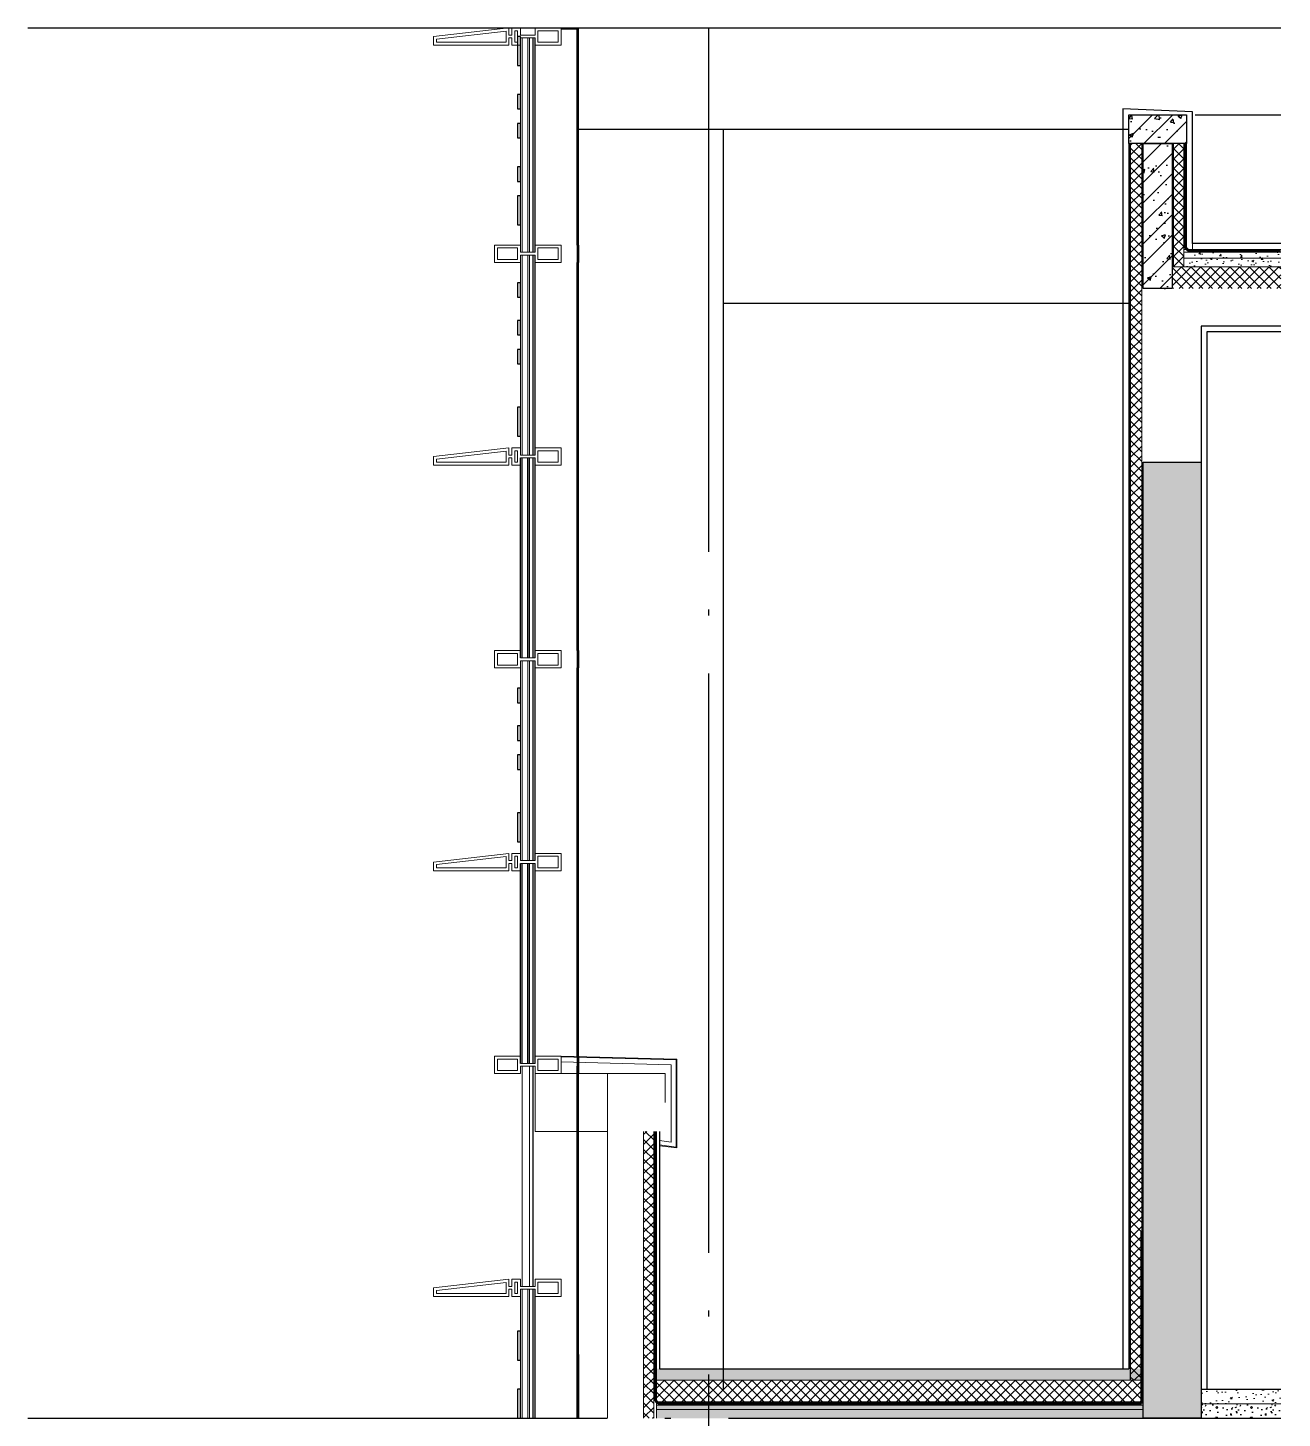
# Model space of a CAD drawing. Extents: x 1147314 to 1218578, y -272074 to -241968.
# Drawn here: x 1182139 to 1186470, y -251393 to -246593 of the extents above; entities that cross this region are included whole.
import ezdxf

# ---------------------------------------------------------------- set-up
doc = ezdxf.new("R2010")
doc.units = 0
doc.header["$LTSCALE"] = 1000
doc.header["$MEASUREMENT"] = 0
doc.linetypes.add('230303生产综合楼-平面图_t8$0$DOTE', pattern=[2.42, 2, -0.2, 0.02, -0.2])
doc.linetypes.add('DASH', pattern=[0.35, 0.25, -0.1])
for name, color, linetype in [('A-DOOR-FIRE', 4, 'Continuous'), ('A-SECT-SURF', 6, 'Continuous'), ('A-看线', 115, 'Continuous'), ('DOTE', 1, 'Continuous'), ('LY_MC_section A', 140, 'Continuous'), ('PUB_HATCH', 8, 'Continuous'), ('SURFACE', 6, 'Continuous'), ('WALL', 255, 'Continuous'), ('墙身保温', 21, 'Continuous'), ('墙身抹灰', 6, 'Continuous')]:
    doc.layers.add(name, color=color, linetype=linetype)
for name, color, linetype, lineweight in [('A-WALL-INSL', 241, 'Continuous', 0), ('WALL-CURT-GLAZ', 120, 'Continuous', 0), ('WALL-CURT-METL', 211, 'Continuous', 0), ('墙身分层线', 253, 'Continuous', 18)]:
    doc.layers.add(name, color=color, linetype=linetype, lineweight=lineweight)

# ---------------------------------------------------------------- blocks, each defined once
blk = doc.blocks.new('A$C42b86bd6')
at = {"layer": 'A-看线'}
for points in [[(286, 0), (286, -60)], [(290, 0), (290, -60)]]:
    blk.add_lwpolyline(points, dxfattribs=at)
at = {"layer": 'WALL-CURT-METL'}
for points in [[(230, -60), (230, 0), (140, 0), (140, -25), (90, -25), (90, 0), (0, 0), (0, -60), (90, -60), (90, -35), (140, -35), (140, -60)], [(80, -25), (80, -10), (10, -10), (10, -50), (80, -50)], [(220, -50), (220, -10), (150, -10), (150, -35), (150, -50)]]:
    blk.add_lwpolyline(points, close=True, dxfattribs=at)
blk = doc.blocks.new('A$C37e4a2ef')
at = {"layer": 'A-看线'}
for points in [[(196, -60), (196, 0)], [(200, -60), (200, 0)]]:
    blk.add_lwpolyline(points, dxfattribs=at)
at = {"layer": 'WALL-CURT-METL'}
for points in [[(140, -60), (50, -60), (50, -35), (0, -35), (0, -60), (-30, -60), (-30, -35), (-40, -35), (-40, -60), (-300, -60), (-300, -30), (-40, 0), (-40, -25), (-30, -25), (-30, 0), (0, 0), (0, -25), (50, -25), (50, 0), (140, 0)], [(-50, -50), (-50, -11.2), (-290, -38.9), (-290, -50)], [(-20, -10), (-10, -10), (-10, -50), (-20, -50)], [(130, -25), (130, -10), (60, -10), (60, -50), (130, -50)]]:
    blk.add_lwpolyline(points, close=True, dxfattribs=at)
blk = doc.blocks.new('A$C827e71c0')
at = {"layer": 'A-DOOR-FIRE'}
blk.add_blockref('A$C42b86bd6', (-90, 0), dxfattribs=at)
blk = doc.blocks.new('A$Cb5ae1680')
at = {"layer": 'A-看线'}
for points in [[(44, 0), (44, 690)], [(50, 0), (50, 690)], [(196, 25), (196, 665)], [(200, 25), (200, 665)]]:
    blk.add_lwpolyline(points, dxfattribs=at)
at = {"layer": 'LY_MC_section A'}
for points in [[(0, 0), (0, 690)], [(6, 0), (6, 690)], [(25, 0), (25, 690)], [(31, 0), (31, 690)]]:
    blk.add_lwpolyline(points, dxfattribs=at)
blk = doc.blocks.new('A$C071d96ed')
at = {"layer": 'A-看线'}
for points in [[(44, -690), (44, 0)], [(50, -690), (50, 0)], [(196, -665), (196, -25)], [(200, -665), (200, -25)]]:
    blk.add_lwpolyline(points, dxfattribs=at)
at = {"layer": 'WALL-CURT-GLAZ'}
for p, q in [((0, -690), (0, 0)), ((6, -690), (6, 0)), ((25, -690), (25, 0)), ((31, -690), (31, 0))]:
    blk.add_line(p, q, dxfattribs=at)
blk = doc.blocks.new('A$C38d1714a')
at = {"layer": 'A-WALL-INSL'}
blk.add_lwpolyline([(0, 0), (250, 0), (250, -200), (0, -200)], close=True, dxfattribs=at)

msp = doc.modelspace()

# ---------------------------------------------------------------- hatches: boundary and pattern name
at = {"layer": 'PUB_HATCH'}
h = msp.add_hatch(dxfattribs=at)
h.set_pattern_fill('钢筋混凝土', color=256, scale=20, style=0)
h.set_pattern_definition([(45, (23594.324, -61291.733), (-35.355339, 35.355339), []), (50, (23594.32, -61291.73), (143.452037, -12.550427), [15, -165]), (355, (23594.32, -61291.73), (-27.750267, 150.438427), [12, -132]), (100.4514, (23606.28, -61292.78), (115.701876, 137.887908), [12.748038, -140.228422]), (46.1842, (23594.32, -61251.73), (213.44821, -33.103803), [22.5, -247.5]), (96.6356, (23612.11, -61254.5), (186.93254, 194.823574), [19.122058, -210.3426]), (351.1842, (23594.32, -61251.73), (186.93239, 194.82372), [18, -198]), (21, (23614.32, -61261.73), (119.38141, -80.523778), [15, -165]), (326, (23614.32, -61261.73), (48.663066, 145.030009), [12, -132]), (71.4514, (23624.27, -61268.44), (168.044526, 64.5061), [12.748038, -140.228422]), (37.5, (23594.324, -61291.733), (2.431971, 66.5787708), [0, -130.4, 0, -134, 0, -132.5]), (7.5, (23594.32, -61291.73), (52.6139075, 78.8823424), [0, -76.4, 0, -127.4, 0, -50.5]), (327.5, (23549.724, -61291.733), (106.7644872, -4.5109743), [0, -50, 0, -156, 0, -207]), (317.5, (23529.72, -61291.73), (116.637234, 20.0209965), [0, -65, 0, -103.6, 0, -147])])
h.paths.add_polyline_path([(1185940.1, -246892.7), (1186140.1, -246892.7), (1186140.1, -246992.5), (1185940.1, -246992.5)])
h = msp.add_hatch(dxfattribs=at)
h.set_pattern_fill('钢筋混凝土', color=256, scale=20, style=0)
h.set_pattern_definition([(45, (23594.32, -61291.733), (-35.355339, 35.355339), []), (50, (23594.32, -61291.73), (143.452037, -12.550427), [15, -165]), (355, (23594.32, -61291.73), (-27.750267, 150.438427), [12, -132]), (100.4514, (23606.27, -61292.78), (115.701876, 137.887908), [12.748038, -140.228422]), (46.1842, (23594.32, -61251.73), (213.44821, -33.103803), [22.5, -247.5]), (96.6356, (23612.1, -61254.5), (186.93254, 194.823574), [19.122058, -210.3426]), (351.1842, (23594.32, -61251.73), (186.93239, 194.82372), [18, -198]), (21, (23614.32, -61261.73), (119.38141, -80.523778), [15, -165]), (326, (23614.32, -61261.73), (48.663066, 145.030009), [12, -132]), (71.4514, (23624.27, -61268.44), (168.044526, 64.5061), [12.748038, -140.228422]), (37.5, (23594.32, -61291.733), (2.431971, 66.5787708), [0, -130.4, 0, -134, 0, -132.5]), (7.5, (23594.32, -61291.73), (52.6139075, 78.8823424), [0, -76.4, 0, -127.4, 0, -50.5]), (327.5, (23549.72, -61291.733), (106.7644872, -4.5109743), [0, -50, 0, -156, 0, -207]), (317.5, (23529.72, -61291.73), (116.637234, 20.0209965), [0, -65, 0, -103.6, 0, -147])])
h.paths.add_polyline_path([(1185940.1, -246892.7), (1186140.1, -246892.7), (1186140.1, -246992.5), (1185940.1, -246992.5)])
h = msp.add_hatch(dxfattribs=at)
h.set_pattern_fill('钢筋混凝土', color=256, scale=20, style=0)
h.set_pattern_definition([(45, (-1019406.714, 123325.574), (-35.3553391, 35.3553391), []), (50, (-1019406.71, 123325.57), (143.4520365, -12.550427), [15, -165]), (355, (-1019406.71, 123325.57), (-27.750267, 150.438427), [12, -132]), (100.4514, (-1019394.76, 123324.53), (115.701876, 137.887908), [12.748038, -140.228422]), (46.1842, (-1019406.71, 123365.57), (213.44821, -33.103803), [22.5, -247.5]), (96.6356, (-1019388.93, 123362.82), (186.932541, 194.823574), [19.122058, -210.3426]), (351.1842, (-1019406.71, 123365.57), (186.93239, 194.82372), [18, -198]), (21, (-1019386.71, 123355.57), (119.3814104, -80.523778), [15, -165]), (326, (-1019386.71, 123355.57), (48.663066, 145.030009), [12, -132]), (71.4514, (-1019376.77, 123348.86), (168.044526, 64.506099), [12.748038, -140.228422]), (37.5, (-1019406.714, 123325.574), (2.4319711, 66.5787708), [0, -130.4, 0, -134, 0, -132.5]), (7.5, (-1019406.714, 123325.574), (52.6139075, 78.8823424), [0, -76.4, 0, -127.4, 0, -50.5]), (327.5, (-1019451.314, 123325.574), (106.7644872, -4.5109743), [0, -50, 0, -156, 0, -207]), (317.5, (-1019471.31, 123325.57), (116.637234, 20.0209965), [0, -65, 0, -103.6, 0, -147])])
h.paths.add_polyline_path([(1185990.1, -246992.5), (1186090.1, -246992.5), (1186090.1, -247492.7), (1185990.1, -247492.7)])
h = msp.add_hatch(dxfattribs=at)
h.set_pattern_fill('加气混凝土', color=256, scale=20, style=0)
h.set_pattern_definition([(0, (-1019335.9, 118422.37), (120, 240), [0, -240]), (0, (-1019476.3, 118389.97), (120, 240), [0, -240]), (0, (-1019398.3, 118387.57), (120, 240), [0, -240]), (0, (-1019313.1, 118458.37), (120, 240), [0, -240]), (0, (-1019412.7, 118375.57), (120, 240), [0, -240]), (0, (-1019289.1, 118609.57), (120, 240), [0, -240]), (0, (-1019362.3, 118590.37), (120, 240), [0, -240]), (0, (-1019323.9, 118560.37), (120, 240), [0, -240]), (0, (-1019519.5, 118555.57), (120, 240), [0, -240]), (0, (-1019401.9, 118544.77), (120, 240), [0, -240]), (0, (-1019447.5, 118483.57), (120, 240), [0, -240]), (0, (-1019445.1, 118393.57), (120, 240), [0, -240]), (0, (-1019355.1, 118383.97), (120, 240), [0, -240]), (0, (-1019289.1, 118489.57), (120, 240), [0, -240]), (0, (-1019513.5, 118452.37), (120, 240), [0, -240]), (0, (-1019493.1, 118493.17), (120, 240), [0, -240]), (0, (-1019399.5, 118476.37), (120, 240), [0, -240]), (0, (-1019433.1, 118441.57), (120, 240), [0, -240]), (0, (-1019452.3, 118520.77), (120, 240), [0, -240]), (0, (-1019422.3, 118610.77), (120, 240), [0, -240]), (0, (-1019503.9, 118401.97), (120, 240), [0, -240]), (0, (-1019371.9, 118561.57), (120, 240), [0, -240]), (0, (-1019483.5, 118565.17), (120, 240), [0, -240]), (0, (-1019502.7, 118596.37), (120, 240), [0, -240]), (130.601294, (-1019303.854, 118534.425), (-599.99999337, 720.00000315), [10.536622, -4414.8444]), (18.4349488, (-1019320.997, 118538.996), (599.9999978, 239.9999982), [10.842096, -1507.05116]), (90, (-1019321, 118528.71), (120, 240), [10.285714, -469.71426]), (161.565051, (-1019310.71, 118525.282), (-600.000003, 239.9999821), [10.842096, -1507.05116]), (53.1301023, (-1019310.71, 118525.28), (120.0000002, 239.9999999), [11.428572, -1188.5714]), (135, (-1019301.57, 118403), (-120.0000145, 239.9999838), [9.697464, -669.12504]), (45, (-1019315.28, 118403), (119.9999992, 239.999999), [9.697464, -669.12504]), (135, (-1019308.425, 118396.14), (-120.0000145, 239.9999838), [9.697464, -669.12504]), (45, (-1019308.425, 118396.14), (119.9999992, 239.999999), [9.697464, -669.12504]), (116.565051, (-1019417, 118564.14), (-2e-05, 479.999987), [12.77753, -255.5506]), (180, (-1019422.7, 118575.57), (-120, 240), [13.714286, -226.2857]), (63.434949, (-1019442.14, 118564.14), (1e-06, 479.999998), [12.77753, -255.5506]), (116.565051, (-1019436.43, 118552.7), (-2e-05, 479.999987), [12.77753, -255.5506]), (0, (-1019436.43, 118552.7), (120, 240), [13.714286, -226.2857]), (63.434949, (-1019422.71, 118552.7), (1e-06, 479.999998), [12.77753, -255.5506]), (107.102728, (-1019326.711, 118482.996), (-359.999986237, 1200.000001936), [15.544538, -6513.161]), (143.972626, (-1019331.282, 118497.853), (-2279.9999711, 1679.9999981), [15.544538, -3248.808]), (180, (-1019343.85, 118507), (-120, 240), [14.857142, -225.14284]), (36.0273733, (-1019371.282, 118497.853), (2279.99998315, 1679.99998189), [15.544538, -3248.808]), (71.5650511, (-1019375.854, 118484.14), (360.00000185, 1199.99999793), [14.456126, -1503.43712]), (107.102728, (-1019371.2825, 118469.282), (-359.999986237, 1200.000001936), [15.544538, -6513.161]), (143.972626, (-1019358.711, 118460.14), (-2279.9999711, 1679.9999981), [15.544538, -3248.808]), (0, (-1019358.7, 118460.14), (120, 240), [14.857142, -225.14284]), (36.0273733, (-1019343.854, 118460.14), (2279.99998315, 1679.99998189), [15.544538, -3248.808]), (71.5650511, (-1019331.282, 118469.282), (360.00000185, 1199.99999793), [14.456126, -1503.43712]), (150.255118, (-1019324.425, 118594.996), (-360.00000085, 239.99999703), [9.214008, -1925.72784]), (90, (-1019332.43, 118590.42), (120, 240), [9.142858, -470.8571]), (29.7448813, (-1019332.425, 118590.425), (360.0000002, 239.99999888), [9.214008, -1925.72784]), (116.565051, (-1019380.43, 118424.7), (-2e-05, 479.999987), [12.77753, -255.5506]), (168.690067, (-1019386.14, 118436.14), (-1080.0000008, 239.99999398), [11.654902, -2435.8742]), (41.1859251, (-1019406.711, 118430.425), (2999.999981823, 2639.999976915), [12.148738, -5090.3208]), (90, (-1019406.71, 118419), (120, 240), [11.428572, -468.5714]), (138.814074, (-1019397.568, 118410.996), (-2999.999946676, 2640.000016815), [12.148738, -5090.3208]), (16.6992442, (-1019397.568, 118410.996), (3959.999970207, 1199.99998743), [11.93178, -4999.415]), (60.9453959, (-1019386.14, 118414.425), (119.99999968, 239.99999788), [11.766434, -4930.1358]), (109.983106, (-1019480.997, 118525.282), (-600.00000226, 1679.999995554), [13.3768, -5604.879]), (155.556045, (-1019485.568, 118537.853), (-1560.000005946, 719.99998504), [13.809194, -5786.0526]), (24.4439547, (-1019510.711, 118537.853), (1560.00000078, 719.999996537), [13.809194, -5786.0526]), (70.0168934, (-1019515.282, 118525.282), (600.00000181, 1679.99999583), [13.3768, -5604.879]), (109.983106, (-1019510.711, 118512.711), (-600.00000226, 1679.999995554), [13.3768, -5604.879]), (160.016893, (-1019498.14, 118508.14), (-600.00000035, 239.99998907), [13.3768, -2795.751]), (19.9831065, (-1019498.14, 118508.14), (599.9999967, 239.99999962), [13.3768, -2795.751]), (70.0168934, (-1019485.568, 118512.711), (600.00000181, 1679.99999583), [13.3768, -5604.879]), (122.005383, (-1019391.854, 118503.568), (-120.0000161, 239.99998775), [10.781693, -2253.3736]), (18.4349488, (-1019407.854, 118509.282), (599.9999978, 239.9999982), [10.842096, -1507.05116]), (90, (-1019407.85, 118499), (120, 240), [10.285714, -469.71426]), (161.565051, (-1019397.57, 118495.568), (-600.000003, 239.9999821), [10.842096, -1507.05116]), (54.4623222, (-1019397.568, 118495.568), (839.99999878, 1199.9999982), [9.831228, -4119.2846]), (116.565051, (-1019461.57, 118445.28), (-2e-05, 479.999987), [12.77753, -255.5506]), (180, (-1019467.28, 118456.7), (-120, 240), [12.571428, -227.42856]), (59.0362434, (-1019486.711, 118445.282), (120.0000004, 239.99999884), [13.32789, -2785.5288]), (120.963756, (-1019479.854, 118433.853), (-120.0000164, 239.99998898), [13.32789, -2785.5288]), (0, (-1019479.85, 118433.85), (120, 240), [12.571428, -227.42856]), (63.434949, (-1019467.28, 118433.85), (1e-06, 479.999998), [12.77753, -255.5506])])
h.paths.add_polyline_path([(1185990.1, -248092.7), (1186190.1, -248092.7), (1186190.1, -251392.7), (1185990.1, -251392.7)])
h = msp.add_hatch(dxfattribs=at)
h.set_pattern_fill('加气混凝土', color=256, scale=10, style=0)
h.set_pattern_definition([(0, (31537.29, -30923.52), (60, 120), [0, -120]), (0, (31467.09, -30939.72), (60, 120), [0, -120]), (0, (31506.09, -30940.92), (60, 120), [0, -120]), (0, (31548.69, -30905.52), (60, 120), [0, -120]), (0, (31498.89, -30946.92), (60, 120), [0, -120]), (0, (31560.69, -30829.92), (60, 120), [0, -120]), (0, (31524.09, -30839.52), (60, 120), [0, -120]), (0, (31543.29, -30854.52), (60, 120), [0, -120]), (0, (31445.49, -30856.92), (60, 120), [0, -120]), (0, (31504.29, -30862.32), (60, 120), [0, -120]), (0, (31481.49, -30892.92), (60, 120), [0, -120]), (0, (31482.69, -30937.92), (60, 120), [0, -120]), (0, (31527.69, -30942.72), (60, 120), [0, -120]), (0, (31560.69, -30889.92), (60, 120), [0, -120]), (0, (31448.49, -30908.52), (60, 120), [0, -120]), (0, (31458.69, -30888.12), (60, 120), [0, -120]), (0, (31505.49, -30896.52), (60, 120), [0, -120]), (0, (31488.69, -30913.92), (60, 120), [0, -120]), (0, (31479.09, -30874.32), (60, 120), [0, -120]), (0, (31494.09, -30829.32), (60, 120), [0, -120]), (0, (31453.29, -30933.72), (60, 120), [0, -120]), (0, (31519.29, -30853.92), (60, 120), [0, -120]), (0, (31463.49, -30852.12), (60, 120), [0, -120]), (0, (31453.89, -30836.52), (60, 120), [0, -120]), (130.601294, (31553.3207, -30867.492), (-299.999996686, 360.000001574), [5.268311, -2207.4222]), (18.4349488, (31544.75, -30865.206), (299.9999989, 119.9999991), [5.421048, -753.52558]), (90, (31544.75, -30870.35), (60, 120), [5.142857, -234.85713]), (161.565051, (31549.892, -30872.063), (-300.0000015, 119.99999105), [5.421048, -753.52558]), (53.1301023, (31549.892, -30872.063), (60.0000001, 119.99999994), [5.714286, -594.2857]), (135, (31554.464, -30933.206), (-60.0000073, 119.9999919), [4.848732, -334.56252]), (45, (31547.606, -30933.206), (59.9999996, 119.9999995), [4.848732, -334.56252]), (135, (31551.035, -30936.635), (-60.0000073, 119.9999919), [4.848732, -334.56252]), (45, (31551.035, -30936.635), (59.9999996, 119.9999995), [4.848732, -334.56252]), (116.565051, (31496.75, -30852.63), (-1e-05, 239.999993), [6.388765, -127.7753]), (180, (31493.89, -30846.92), (-60, 120), [6.857143, -113.14285]), (63.434949, (31484.18, -30852.63), (5e-07, 239.999999), [6.388765, -127.7753]), (116.565051, (31487.03, -30858.35), (-1e-05, 239.999993), [6.388765, -127.7753]), (0, (31487.03, -30858.35), (60, 120), [6.857143, -113.14285]), (63.434949, (31493.89, -30858.35), (5e-07, 239.999999), [6.388765, -127.7753]), (107.102728, (31541.892, -30893.2063), (-179.999993118, 600.000000968), [7.772269, -3256.5805]), (143.972626, (31539.606, -30885.778), (-1139.99998555, 839.99999905), [7.772269, -1624.404]), (180, (31533.32, -30881.21), (-60, 120), [7.428571, -112.57142]), (36.0273733, (31519.606, -30885.778), (1139.999991575, 839.999990944), [7.772269, -1624.404]), (71.5650511, (31517.32, -30892.635), (180.00000092, 599.99999897), [7.228063, -751.71856]), (107.102728, (31519.6064, -30900.0635), (-179.999993118, 600.000000968), [7.772269, -3256.5805]), (143.972626, (31525.892, -30904.635), (-1139.99998555, 839.99999905), [7.772269, -1624.404]), (0, (31525.89, -30904.63), (60, 120), [7.428571, -112.57142]), (36.0273733, (31533.321, -30904.635), (1139.999991575, 839.999990944), [7.772269, -1624.404]), (71.5650511, (31539.606, -30900.063), (180.00000092, 599.99999897), [7.228063, -751.71856]), (150.255118, (31543.035, -30837.206), (-180.00000043, 119.99999851), [4.607004, -962.86392]), (90, (31539.035, -30839.49), (60, 120), [4.571429, -235.42855]), (29.7448813, (31539.035, -30839.492), (180.0000001, 119.99999944), [4.607004, -962.86392]), (116.565051, (31515.03, -30922.35), (-1e-05, 239.999993), [6.388765, -127.7753]), (168.690067, (31512.178, -30916.635), (-540.0000004, 119.99999699), [5.827451, -1217.9371]), (41.1859251, (31501.892, -30919.492), (1499.999990912, 1319.999988458), [6.074369, -2545.1604]), (90, (31501.89, -30925.206), (60, 120), [5.714286, -234.2857]), (138.814074, (31506.4635, -30929.2063), (-1499.999973338, 1320.000008407), [6.074369, -2545.1604]), (16.6992442, (31506.4635, -30929.2063), (1979.999985103, 599.999993716), [5.96589, -2499.7075]), (60.9453959, (31512.178, -30927.492), (59.99999984, 119.999998939), [5.883217, -2465.0679]), (109.983106, (31464.749, -30872.0635), (-300.00000113, 839.999997777), [6.6884, -2802.4395]), (155.556045, (31462.4635, -30865.7777), (-780.000002973, 359.99999252), [6.904597, -2893.0263]), (24.4439547, (31449.892, -30865.7777), (780.00000039, 359.999998268), [6.904597, -2893.0263]), (70.0168934, (31447.6064, -30872.0635), (300.000000904, 839.999997916), [6.6884, -2802.4395]), (109.983106, (31449.892, -30878.349), (-300.00000113, 839.999997777), [6.6884, -2802.4395]), (160.016893, (31456.178, -30880.635), (-300.00000018, 119.99999453), [6.6884, -1397.8755]), (19.9831065, (31456.178, -30880.635), (299.99999835, 119.99999981), [6.6884, -1397.8755]), (70.0168934, (31462.4635, -30878.349), (300.000000904, 839.999997916), [6.6884, -2802.4395]), (122.005383, (31509.321, -30882.92), (-60.00000805, 119.99999387), [5.390846, -1126.6868]), (18.4349488, (31501.32, -30880.063), (299.9999989, 119.9999991), [5.421048, -753.52558]), (90, (31501.32, -30885.206), (60, 120), [5.142857, -234.85713]), (161.565051, (31506.464, -30886.92), (-300.0000015, 119.99999105), [5.421048, -753.52558]), (54.4623222, (31506.4635, -30886.9206), (419.99999939, 599.9999991), [4.915614, -2059.6423]), (116.565051, (31474.46, -30912.06), (-1e-05, 239.999993), [6.388765, -127.7753]), (180, (31471.61, -30906.35), (-60, 120), [6.285714, -113.71428]), (59.0362434, (31461.892, -30912.063), (60.000000195, 119.99999942), [6.663946, -1392.7644]), (120.963756, (31465.321, -30917.778), (-60.0000082, 119.99999449), [6.663946, -1392.7644]), (0, (31465.32, -30917.78), (60, 120), [6.285714, -113.71428]), (63.434949, (31471.61, -30917.78), (5e-07, 239.999999), [6.388765, -127.7753])])
h.paths.add_polyline_path([(1185990.1, -251392.7), (1185990.1, -251362.7), (1184310.1, -251362.7), (1184310.1, -251392.7)])
h = msp.add_hatch(dxfattribs=at)
h.set_pattern_fill('加气混凝土', color=256, scale=10, style=0)
h.set_pattern_definition([(0, (34230.28, -30786.74), (60, 120), [0, -120]), (0, (34160.08, -30802.94), (60, 120), [0, -120]), (0, (34199.08, -30804.14), (60, 120), [0, -120]), (0, (34241.68, -30768.74), (60, 120), [0, -120]), (0, (34191.88, -30810.14), (60, 120), [0, -120]), (0, (34253.68, -30693.14), (60, 120), [0, -120]), (0, (34217.08, -30702.74), (60, 120), [0, -120]), (0, (34236.28, -30717.74), (60, 120), [0, -120]), (0, (34138.48, -30720.14), (60, 120), [0, -120]), (0, (34197.28, -30725.54), (60, 120), [0, -120]), (0, (34174.48, -30756.14), (60, 120), [0, -120]), (0, (34175.68, -30801.14), (60, 120), [0, -120]), (0, (34220.68, -30805.94), (60, 120), [0, -120]), (0, (34253.68, -30753.14), (60, 120), [0, -120]), (0, (34141.48, -30771.74), (60, 120), [0, -120]), (0, (34151.68, -30751.34), (60, 120), [0, -120]), (0, (34198.48, -30759.74), (60, 120), [0, -120]), (0, (34181.68, -30777.14), (60, 120), [0, -120]), (0, (34172.08, -30737.54), (60, 120), [0, -120]), (0, (34187.08, -30692.54), (60, 120), [0, -120]), (0, (34146.28, -30796.94), (60, 120), [0, -120]), (0, (34212.28, -30717.14), (60, 120), [0, -120]), (0, (34156.48, -30715.34), (60, 120), [0, -120]), (0, (34146.88, -30699.74), (60, 120), [0, -120]), (130.601294, (34246.3045, -30730.715), (-299.999996686, 360.000001574), [5.268311, -2207.4222]), (18.4349488, (34237.733, -30728.43), (299.9999989, 119.9999991), [5.421048, -753.52558]), (90, (34237.733, -30733.57), (60, 120), [5.142857, -234.85713]), (161.565051, (34242.876, -30735.287), (-300.0000015, 119.99999105), [5.421048, -753.52558]), (53.1301023, (34242.876, -30735.287), (60.0000001, 119.99999994), [5.714286, -594.2857]), (135, (34247.447, -30796.43), (-60.0000073, 119.9999919), [4.848732, -334.56252]), (45, (34240.59, -30796.43), (59.9999996, 119.9999995), [4.848732, -334.56252]), (135, (34244.02, -30799.86), (-60.0000073, 119.9999919), [4.848732, -334.56252]), (45, (34244.02, -30799.86), (59.9999996, 119.9999995), [4.848732, -334.56252]), (116.565051, (34189.73, -30715.86), (-1e-05, 239.999993), [6.388765, -127.7753]), (180, (34186.88, -30710.14), (-60, 120), [6.857143, -113.14285]), (63.434949, (34177.16, -30715.86), (5e-07, 239.999999), [6.388765, -127.7753]), (116.565051, (34180.02, -30721.57), (-1e-05, 239.999993), [6.388765, -127.7753]), (0, (34180.02, -30721.57), (60, 120), [6.857143, -113.14285]), (63.434949, (34186.88, -30721.57), (5e-07, 239.999999), [6.388765, -127.7753]), (107.102728, (34234.876, -30756.4296), (-179.999993118, 600.000000968), [7.772269, -3256.5805]), (143.972626, (34232.59, -30749.001), (-1139.99998555, 839.99999905), [7.772269, -1624.404]), (180, (34226.3, -30744.43), (-60, 120), [7.428571, -112.57142]), (36.0273733, (34212.59, -30749.001), (1139.999991575, 839.999990944), [7.772269, -1624.404]), (71.5650511, (34210.304, -30755.858), (180.00000092, 599.99999897), [7.228063, -751.71856]), (107.102728, (34212.59, -30763.2867), (-179.999993118, 600.000000968), [7.772269, -3256.5805]), (143.972626, (34218.876, -30767.858), (-1139.99998555, 839.99999905), [7.772269, -1624.404]), (0, (34218.88, -30767.86), (60, 120), [7.428571, -112.57142]), (36.0273733, (34226.3045, -30767.858), (1139.999991575, 839.999990944), [7.772269, -1624.404]), (71.5650511, (34232.59, -30763.287), (180.00000092, 599.99999897), [7.228063, -751.71856]), (150.255118, (34236.019, -30700.43), (-180.00000043, 119.99999851), [4.607004, -962.86392]), (90, (34232.02, -30702.715), (60, 120), [4.571429, -235.42855]), (29.7448813, (34232.019, -30702.715), (180.0000001, 119.99999944), [4.607004, -962.86392]), (116.565051, (34208.02, -30785.57), (-1e-05, 239.999993), [6.388765, -127.7753]), (168.690067, (34205.162, -30779.858), (-540.0000004, 119.99999699), [5.827451, -1217.9371]), (41.1859251, (34194.876, -30782.715), (1499.999990912, 1319.999988458), [6.074369, -2545.1604]), (90, (34194.876, -30788.43), (60, 120), [5.714286, -234.2857]), (138.814074, (34199.4473, -30792.4296), (-1499.999973338, 1320.000008407), [6.074369, -2545.1604]), (16.6992442, (34199.4473, -30792.4296), (1979.999985103, 599.999993716), [5.96589, -2499.7075]), (60.9453959, (34205.1616, -30790.715), (59.99999984, 119.999998939), [5.883217, -2465.0679]), (109.983106, (34157.733, -30735.2867), (-300.00000113, 839.999997777), [6.6884, -2802.4395]), (155.556045, (34155.4473, -30729.001), (-780.000002973, 359.99999252), [6.904597, -2893.0263]), (24.4439547, (34142.876, -30729.001), (780.00000039, 359.999998268), [6.904597, -2893.0263]), (70.0168934, (34140.59, -30735.2867), (300.000000904, 839.999997916), [6.6884, -2802.4395]), (109.983106, (34142.876, -30741.5724), (-300.00000113, 839.999997777), [6.6884, -2802.4395]), (160.016893, (34149.162, -30743.858), (-300.00000018, 119.99999453), [6.6884, -1397.8755]), (19.9831065, (34149.162, -30743.858), (299.99999835, 119.99999981), [6.6884, -1397.8755]), (70.0168934, (34155.4473, -30741.5724), (300.000000904, 839.999997916), [6.6884, -2802.4395]), (122.005383, (34202.304, -30746.144), (-60.00000805, 119.99999387), [5.390846, -1126.6868]), (18.4349488, (34194.304, -30743.287), (299.9999989, 119.9999991), [5.421048, -753.52558]), (90, (34194.304, -30748.43), (60, 120), [5.142857, -234.85713]), (161.565051, (34199.447, -30750.144), (-300.0000015, 119.99999105), [5.421048, -753.52558]), (54.4623222, (34199.447, -30750.144), (419.99999939, 599.9999991), [4.915614, -2059.6423]), (116.565051, (34167.45, -30775.29), (-1e-05, 239.999993), [6.388765, -127.7753]), (180, (34164.59, -30769.57), (-60, 120), [6.285714, -113.71428]), (59.0362434, (34154.876, -30775.287), (60.000000195, 119.99999942), [6.663946, -1392.7644]), (120.963756, (34158.304, -30781.001), (-60.0000082, 119.99999449), [6.663946, -1392.7644]), (0, (34158.3, -30781), (60, 120), [6.285714, -113.71428]), (63.434949, (34164.59, -30781), (5e-07, 239.999999), [6.388765, -127.7753])])
h.paths.add_polyline_path([(1186465.1, -251392.7), (1186465.1, -251342.7), (1186190.1, -251342.7), (1186190.1, -251392.7)])
at = {"layer": '墙身保温'}
h = msp.add_hatch(dxfattribs=at)
h.set_pattern_fill('ANSI37', color=256, scale=15, style=0)
h.set_pattern_definition([(45, (7383.777, -5276.613), (-16.83798023, 16.83798023), []), (135, (7383.777, -5276.613), (-16.83798023, -16.83798023), [])])
h.paths.add_polyline_path([(1185945.2, -246992.5), (1185985.1, -246992.5), (1185985.1, -251261.7), (1185945, -251261.7)])
h = msp.add_hatch(dxfattribs=at)
h.set_pattern_fill('ANSI37', color=256, scale=15, style=0)
h.set_pattern_definition([(45, (6999.951, -4476.613), (-16.83798023, 16.83798023), []), (135, (6999.951, -4476.613), (-16.83798023, -16.83798023), [])])
h.paths.add_polyline_path([(1186095.1, -246992.5), (1186130.1, -246992.5), (1186130.1, -247417.7), (1186095.1, -247417.7)])
h = msp.add_hatch(dxfattribs=at)
h.set_pattern_fill('ANSI37', color=256, scale=15, style=0)
h.set_pattern_definition([(45, (29722.678, -27042.92), (-16.83798023, 16.83798023), []), (135, (29722.678, -27042.92), (-16.83798023, -16.83798023), [])])
h.paths.add_polyline_path([(1186465.1, -247492.7), (1186465.1, -247417.7), (1186090.1, -247417.7), (1186090.1, -247492.7)])
h = msp.add_hatch(dxfattribs=at)
h.set_pattern_fill('ANSI37', color=256, scale=15, style=0)
h.set_pattern_definition([(45, (29722.678, -27042.92), (-16.83798023, 16.83798023), []), (135, (29722.678, -27042.92), (-16.83798023, -16.83798023), [])])
h.paths.add_polyline_path([(1186465.1, -247492.7), (1186465.1, -247417.7), (1186190.1, -247417.7), (1186190.1, -247492.7)])
h = msp.add_hatch(dxfattribs=at)
h.set_pattern_fill('ANSI37', color=256, scale=15, style=0)
h.set_pattern_definition([(45, (27857.695, -30551.919), (-16.83798023, 16.83798023), []), (135, (27857.695, -30551.919), (-16.83798023, -16.83798023), [])])
h.paths.add_polyline_path([(1184300.1, -250402.7), (1184265.1, -250402.7), (1184265.1, -251392.7), (1184300.1, -251392.7)])
h = msp.add_hatch(dxfattribs=at)
h.set_pattern_fill('ANSI37', color=256, scale=15, style=0)
h.set_pattern_definition([(45, (27937.7, -30886.92), (-16.83798023, 16.83798023), []), (135, (27937.7, -30886.92), (-16.83798023, -16.83798023), [])])
h.paths.add_polyline_path([(1185990.1, -251336.7), (1185990.1, -251261.7), (1184310.1, -251261.7), (1184310.1, -251336.7)])
at = {"layer": '墙身分层线'}
h = msp.add_hatch(dxfattribs=at)
h.set_pattern_fill('混凝土', color=256, scale=10)
h.set_pattern_definition([(50, (33358.06, -26921.92), (71.7260183, -6.2752135), [7.5, -82.5]), (355, (33358.06, -26921.92), (-13.8751334, 75.2192134), [6, -66]), (100.4514, (33364.04, -26922.44), (57.850938, 68.9439542), [6.374019, -70.114211]), (46.1842, (33358.06, -26901.92), (106.724105, -16.5519014), [11.25, -123.75]), (96.6356, (33366.95, -26903.3), (93.466271, 97.411787), [9.561029, -105.1713]), (351.1842, (33358.06, -26901.92), (93.466195, 97.41186), [9, -99]), (21, (33368.06, -26906.92), (59.6907052, -40.261889), [7.5, -82.5]), (326, (33368.06, -26906.92), (24.331533, 72.5150045), [6, -66]), (71.4514, (33373.035, -26910.275), (84.022263, 32.2530497), [6.374019, -70.114211]), (37.5, (33358.06, -26921.92), (1.21598553, 33.2893854), [0, -65.2, 0, -67, 0, -66.25]), (7.5, (33358.06, -26921.92), (26.3069537, 39.4411712), [0, -38.2, 0, -63.7, 0, -25.25]), (327.5, (33335.76, -26921.92), (53.3822436, -2.2554872), [0, -25, 0, -78, 0, -103.5]), (317.5, (33325.76, -26921.92), (58.318617, 10.0104982), [0, -32.5, 0, -51.8, 0, -73.5])])
h.paths.add_polyline_path([(1186465.1, -247417.7), (1186465.1, -247367.7), (1186130.1, -247367.7), (1186130.1, -247417.7)])
h = msp.add_hatch(dxfattribs=at)
h.set_pattern_fill('混凝土', color=256, scale=10)
h.set_pattern_definition([(50, (31573.086, -30765.92), (71.7260183, -6.2752135), [7.5, -82.5]), (355, (31573.086, -30765.92), (-13.8751334, 75.2192134), [6, -66]), (100.4514, (31579.06, -30766.444), (57.850938, 68.9439542), [6.374019, -70.114211]), (46.1842, (31573.09, -30745.92), (106.724105, -16.5519014), [11.25, -123.75]), (96.6356, (31581.98, -30747.3), (93.466271, 97.411787), [9.561029, -105.1713]), (351.1842, (31573.09, -30745.92), (93.466195, 97.41186), [9, -99]), (21, (31583.086, -30750.92), (59.6907052, -40.261889), [7.5, -82.5]), (326, (31583.086, -30750.92), (24.331533, 72.5150045), [6, -66]), (71.4514, (31588.06, -30754.276), (84.022263, 32.2530497), [6.374019, -70.114211]), (37.5, (31573.086, -30765.92), (1.21598553, 33.2893854), [0, -65.2, 0, -67, 0, -66.25]), (7.5, (31573.086, -30765.92), (26.3069537, 39.4411712), [0, -38.2, 0, -63.7, 0, -25.25]), (327.5, (31550.786, -30765.92), (53.3822436, -2.2554872), [0, -25, 0, -78, 0, -103.5]), (317.5, (31540.786, -30765.92), (58.318617, 10.0104982), [0, -32.5, 0, -51.8, 0, -73.5])])
h.paths.add_polyline_path([(1185990.1, -251261.7), (1185990.1, -251221.7), (1184310.1, -251221.7), (1184310.1, -251261.7)])
h = msp.add_hatch(dxfattribs=at)
h.set_pattern_fill('混凝土', color=256, scale=10)
h.set_pattern_definition([(50, (34194.876, -30750.144), (71.7260183, -6.2752135), [7.5, -82.5]), (355, (34194.876, -30750.144), (-13.8751334, 75.2192134), [6, -66]), (100.4514, (34200.85, -30750.67), (57.850938, 68.9439542), [6.374019, -70.114211]), (46.1842, (34194.88, -30730.14), (106.724105, -16.5519014), [11.25, -123.75]), (96.6356, (34203.77, -30731.52), (93.466271, 97.411787), [9.561029, -105.1713]), (351.1842, (34194.88, -30730.14), (93.466195, 97.41186), [9, -99]), (21, (34204.876, -30735.144), (59.6907052, -40.261889), [7.5, -82.5]), (326, (34204.876, -30735.144), (24.331533, 72.5150045), [6, -66]), (71.4514, (34209.85, -30738.5), (84.022263, 32.2530497), [6.374019, -70.114211]), (37.5, (34194.876, -30750.144), (1.21598553, 33.2893854), [0, -65.2, 0, -67, 0, -66.25]), (7.5, (34194.876, -30750.144), (26.3069537, 39.4411712), [0, -38.2, 0, -63.7, 0, -25.25]), (327.5, (34172.576, -30750.144), (53.3822436, -2.2554872), [0, -25, 0, -78, 0, -103.5]), (317.5, (34162.576, -30750.144), (58.318617, 10.0104982), [0, -32.5, 0, -51.8, 0, -73.5])])
h.paths.add_polyline_path([(1186465.1, -251342.7), (1186465.1, -251292.7), (1186190.1, -251292.7), (1186190.1, -251342.7)])
h = msp.add_hatch(dxfattribs=at)
h.set_pattern_fill('混凝土', color=256, scale=10)
h.set_pattern_definition([(50, (31573.086, -30886.92), (71.7260183, -6.2752135), [7.5, -82.5]), (355, (31573.09, -30886.92), (-13.8751334, 75.2192134), [6, -66]), (100.4514, (31579.064, -30887.444), (57.850938, 68.9439542), [6.374019, -70.114211]), (46.1842, (31573.09, -30866.92), (106.724105, -16.5519014), [11.25, -123.75]), (96.6356, (31581.98, -30868.3), (93.466271, 97.411787), [9.561029, -105.1713]), (351.1842, (31573.09, -30866.92), (93.466195, 97.41186), [9, -99]), (21, (31583.086, -30871.92), (59.6907052, -40.261889), [7.5, -82.5]), (326, (31583.09, -30871.92), (24.331533, 72.5150045), [6, -66]), (71.4514, (31588.06, -30875.276), (84.022263, 32.2530497), [6.374019, -70.114211]), (37.5, (31573.086, -30886.92), (1.21598553, 33.2893854), [0, -65.2, 0, -67, 0, -66.25]), (7.5, (31573.086, -30886.92), (26.3069537, 39.4411712), [0, -38.2, 0, -63.7, 0, -25.25]), (327.5, (31550.786, -30886.92), (53.3822436, -2.2554872), [0, -25, 0, -78, 0, -103.5]), (317.5, (31540.786, -30886.92), (58.318617, 10.0104982), [0, -32.5, 0, -51.8, 0, -73.5])])
h.paths.add_polyline_path([(1185990.1, -251362.7), (1185990.1, -251347.6), (1184310.1, -251347.7), (1184310.1, -251362.7)])

# ---------------------------------------------------------------- linework, layer by layer
at = {"layer": 'A-SECT-SURF'}
msp.add_line((1186190.1, -251292.7), (1186465.1, -251292.7), dxfattribs=at)
msp.add_lwpolyline([(1186190.1, -251292.7), (1186465.1, -251292.7)], dxfattribs=at)
at = {"layer": 'A-WALL-INSL'}
for points in [[(1184140.1, -250202.7), (1184340.1, -250202.7)], [(1184340.1, -250202.7), (1184340.1, -250302.7)], [(1184040.1, -251392.7), (1184040.1, -250402.7), (1184140.1, -250402.7), (1184140.1, -251392.7)]]:
    msp.add_lwpolyline(points, dxfattribs=at)
at = {"layer": 'A-看线'}
for p, q in [((1184040.1, -246592.7), (1186465.1, -246592.7)), ((1184040.1, -246942.7), (1185940.1, -246942.7)), ((1184540.1, -247542.7), (1185940.1, -247542.7))]:
    msp.add_line(p, q, dxfattribs=at)
for points in [[(1183980.1, -246592.7), (1184040.1, -246592.7)], [(1183980.1, -246596.7), (1184040.1, -246596.7)], [(1183884.1, -247367.7), (1183884.1, -246627.7)], [(1183890.1, -247367.7), (1183890.1, -246627.7)], [(1184036.1, -247342.7), (1184036.1, -246652.7)], [(1184040.1, -247342.7), (1184040.1, -246652.7)], [(1184040.1, -247342.7), (1184040.1, -246652.7)], [(1186170.1, -246892.7), (1186465.1, -246892.7)], [(1184540.1, -246942.7), (1184540.1, -251292.7)], [(1185940.1, -246992.5), (1185940.1, -251221.7)], [(1185940.1, -247492.7), (1185940.1, -251221.7)], [(1183884.1, -250937.7), (1183884.1, -250177.7)], [(1184036.1, -250912.7), (1184036.1, -250177.7)], [(1184040.1, -250912.7), (1184040.1, -250202.7)], [(1183884.1, -251392.7), (1183884.1, -250947.7)], [(1183890.1, -251392.7), (1183890.1, -250947.7)], [(1184036.1, -251392.7), (1184036.1, -250972.7)], [(1184040.1, -251392.7), (1184040.1, -250972.7)], [(1184040.1, -251172.7), (1184040.1, -251392.7)]]:
    msp.add_lwpolyline(points, dxfattribs=at)
at = {"layer": 'DOTE', "linetype": '230303生产综合楼-平面图_t8$0$DOTE'}
for points in [[(1182138.7, -246592.7), (1186465.1, -246592.7)], [(1184490.1, -270181.3), (1184490.1, -246592.7)], [(1182138.7, -251392.7), (1186465.1, -251392.7)]]:
    msp.add_lwpolyline(points, dxfattribs=at)
at = {"layer": 'LY_MC_section A', "color": 41}
for points in [[(1183840.1, -246622.6), (1183830.1, -246622.6), (1183830.1, -246722.6), (1183840.1, -246722.6)], [(1183840.1, -246822.6), (1183830.1, -246822.6), (1183830.1, -246872.6), (1183840.1, -246872.6)], [(1183840.1, -246922.6), (1183830.1, -246922.6), (1183830.1, -246972.6), (1183840.1, -246972.6)], [(1183840.1, -247072.6), (1183830.1, -247072.6), (1183830.1, -247122.7), (1183840.1, -247122.7)], [(1183840.1, -247172.6), (1183830.1, -247172.6), (1183830.1, -247272.6), (1183840.1, -247272.6)], [(1183840.1, -247472.7), (1183830.1, -247472.7), (1183830.1, -247522.7), (1183840.1, -247522.7)], [(1183840.1, -247602.7), (1183830.1, -247602.7), (1183830.1, -247652.7), (1183840.1, -247652.7)], [(1183840.1, -247702.7), (1183830.1, -247702.7), (1183830.1, -247752.7), (1183840.1, -247752.7)], [(1183840.1, -247902.7), (1183830.1, -247902.7), (1183830.1, -248002.7), (1183840.1, -248002.7)], [(1183840.1, -248872.7), (1183830.1, -248872.7), (1183830.1, -248922.7), (1183840.1, -248922.7)], [(1183840.1, -249002.7), (1183830.1, -249002.7), (1183830.1, -249052.7), (1183840.1, -249052.7)], [(1183840.1, -249102.7), (1183830.1, -249102.7), (1183830.1, -249152.7), (1183840.1, -249152.7)], [(1183840.1, -249302.7), (1183830.1, -249302.7), (1183830.1, -249402.7), (1183840.1, -249402.7)], [(1183840.1, -251092.7), (1183830.1, -251092.7), (1183830.1, -251192.7), (1183840.1, -251192.7)], [(1183840.1, -251292.7), (1183830.1, -251292.7), (1183830.1, -251392.7), (1183840.1, -251392.7)]]:
    msp.add_lwpolyline(points, close=True, dxfattribs=at)
at = {"layer": 'SURFACE'}
for points in [[(1186160.1, -246992.5), (1186160.1, -246882.7), (1185920.1, -246872.7), (1185920.1, -246992.5)], [(1185920.1, -246992.5), (1185920.1, -251221.7)], [(1185940.1, -246992.5), (1185940.1, -251221.7)], [(1185945.1, -246992.5), (1185945.1, -251261.7)]]:
    msp.add_lwpolyline(points, dxfattribs=at)
at = {"layer": 'WALL'}
for points in [[(1185940.1, -246892.7), (1186140.1, -246892.7), (1186140.1, -246992.5), (1185940.1, -246992.5)], [(1185990.1, -246992.5), (1186090.1, -246992.5), (1186090.1, -247492.7), (1185990.1, -247492.7)], [(1185990.1, -248092.7), (1186190.1, -248092.7), (1186190.1, -251392.7), (1185990.1, -251392.7)]]:
    msp.add_lwpolyline(points, close=True, dxfattribs=at)
at = {"layer": 'WALL-CURT-GLAZ'}
for p, q in [((1183840.1, -247367.7), (1183840.1, -246627.7)), ((1183846.1, -247367.7), (1183846.1, -246627.7)), ((1183865.1, -247367.7), (1183865.1, -246627.7)), ((1183871.1, -247367.7), (1183871.1, -246627.7)), ((1183846.1, -250937.7), (1183846.1, -250177.7)), ((1183871.1, -250937.7), (1183871.1, -250177.7)), ((1184320.1, -250434.2), (1184360.1, -250439.7)), ((1184320.1, -250448.9), (1184377.1, -250456.7)), ((1184320.1, -250452.2), (1184380.1, -250459.7)), ((1183840.1, -251392.7), (1183840.1, -250947.7)), ((1183846.1, -251392.7), (1183846.1, -250947.7)), ((1183865.1, -251392.7), (1183865.1, -250947.7)), ((1183871.1, -251392.7), (1183871.1, -250947.7))]:
    msp.add_line(p, q, dxfattribs=at)
for points in [[(1183980.1, -250142.7), (1184380.1, -250152.7), (1184380.1, -250459.7)], [(1183980.1, -250145.7), (1184377.1, -250155.7), (1184377.1, -250456.7)], [(1183980.1, -250162.7), (1184360.1, -250172.7), (1184360.1, -250439.7)]]:
    msp.add_lwpolyline(points, dxfattribs=at)
at = {"layer": '墙身分层线'}
for p, q in [((1185985.1, -251261.7), (1185985.1, -246992.5)), ((1186090.1, -247447.7), (1186090.1, -246992.5)), ((1186095.1, -247417.7), (1186095.1, -246992.5)), ((1186130.1, -247417.7), (1186130.1, -246992.5)), ((1186140.1, -247357.7), (1186140.1, -246992.5)), ((1186160.1, -247357.7), (1186160.1, -246992.5)), ((1186465.1, -247357.7), (1186130.1, -247357.7)), ((1186465.1, -247367.7), (1186130.1, -247367.7)), ((1186465.1, -247387.7), (1186130.1, -247387.7)), ((1186465.1, -247417.7), (1186090.1, -247417.7)), ((1186465.1, -247417.7), (1186190.1, -247417.7)), ((1184265.1, -251392.7), (1184265.1, -250402.7)), ((1184300.1, -251362.7), (1184300.1, -250402.7)), ((1184300.1, -251392.7), (1184300.1, -250402.7)), ((1184310.1, -251392.7), (1184310.1, -250402.7)), ((1185990.1, -251261.7), (1184310.1, -251261.7)), ((1185990.1, -251336.6), (1184310.1, -251336.7)), ((1185990.1, -251347.6), (1184310.1, -251347.7)), ((1185990.1, -251362.7), (1184310.1, -251362.7)), ((1186465.1, -251342.7), (1186190.1, -251342.7))]:
    msp.add_line(p, q, dxfattribs=at)
at = {"layer": '墙身分层线', "color": 6, "linetype": 'DASH', "ltscale": 0.1, "const_width": 10}
for points in [[(1186135.1, -246992.5), (1186135.1, -247342.7, 0.414214), (1186155.1, -247362.7), (1186465.1, -247362.7)], [(1184305.1, -250402.7), (1184305.1, -251322.7, 0.414213), (1184325.1, -251342.7), (1185985.1, -251342.7)]]:
    msp.add_lwpolyline(points, format="xyb", dxfattribs=at)
msp.add_lwpolyline([(1185985.1, -251342.7), (1185985.1, -250747.7)], dxfattribs=at)
at = {"layer": '墙身抹灰'}
msp.add_line((1184260.1, -250202.7), (1184260.1, -250202.7), dxfattribs=at)
for points in [[(1186465.1, -247337.7), (1186160.1, -247337.7), (1186160.1, -246992.5)], [(1186465.1, -247622.7), (1186190.1, -247622.7), (1186190.1, -251292.7)], [(1186465.1, -247642.7), (1186210.1, -247642.7), (1186210.1, -251292.7)], [(1184320.1, -250402.7), (1184320.1, -251221.7), (1185940.1, -251221.7)]]:
    msp.add_lwpolyline(points, dxfattribs=at)

# ---------------------------------------------------------------- block references
at = {"layer": 'A-DOOR-FIRE'}
for name, p in [('A$C37e4a2ef', (1183840.1, -246592.7)), ('A$C827e71c0', (1183840.1, -247342.7)), ('A$C37e4a2ef', (1183840.1, -248042.7)), ('A$C42b86bd6', (1183750.1, -248742.7)), ('A$C42b86bd6', (1183750.1, -248742.7)), ('A$C37e4a2ef', (1183840.1, -249442.7)), ('A$C42b86bd6', (1183750.1, -250142.7)), ('A$C37e4a2ef', (1183840.1, -250912.7)), ('A$C37e4a2ef', (1183840.1, -250912.7))]:
    msp.add_blockref(name, p, dxfattribs=at)
at = {"layer": 'SURFACE'}
for name, p in [('A$C071d96ed', (1183840.1, -247377.7)), ('A$C071d96ed', (1183840.1, -248077.7)), ('A$Cb5ae1680', (1183840.1, -248767.7)), ('A$C071d96ed', (1183840.1, -248777.7)), ('A$Cb5ae1680', (1183840.1, -250167.7)), ('A$C38d1714a', (1183890.1, -250202.7))]:
    msp.add_blockref(name, p, dxfattribs=at)

doc.saveas('drawing.dxf')
